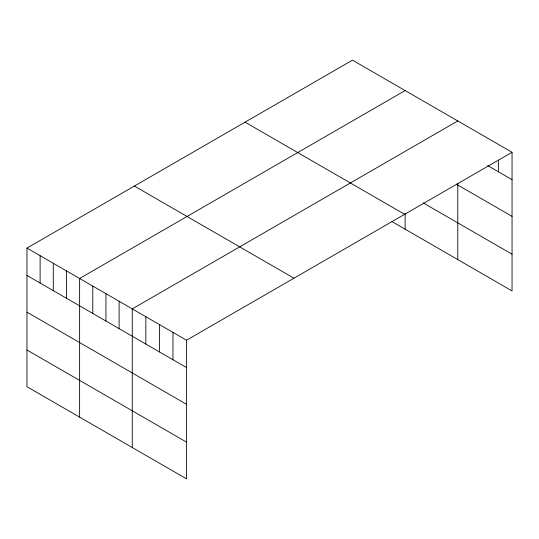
<?xml version="1.0" encoding="UTF-8"?>
<svg xmlns="http://www.w3.org/2000/svg" width="539" height="539" viewBox="0 0 539 539"><rect width="100%" height="100%" fill="white"/><g stroke="black" fill="none" stroke-linecap="round" stroke-linejoin="round"><path stroke-width="0.81" d="M512.05 152.288L186.541 340.217L186.541 478.848L26.95 386.712L26.95 248.081L352.459 60.152L512.05 152.288L512.05 290.919L391.961 221.583M405.126 90.559L79.617 278.488L79.617 417.119M457.786 120.958L132.277 308.894L132.277 447.525M487.775 165.628L512.05 179.642M456.405 184.237L512.05 216.361M423.142 202.866L512.05 254.199M245.043 122.164L404.634 214.306M134.366 186.063L293.957 278.205M26.95 248.081L186.541 340.217M26.95 275.436L186.541 367.571M26.95 312.155L186.541 404.297M26.95 349.993L186.541 442.128M498.487 160.204L498.487 171.813M457.786 183.368L457.786 259.589M405.126 213.329L405.126 229.183M172.972 332.388L172.972 359.742M159.409 324.559L159.409 351.913M145.847 316.723L145.847 344.077M119.112 301.294L119.112 328.649M105.947 293.688L105.947 321.042M92.782 286.088L92.782 313.442M66.445 270.888L66.445 298.242M53.28 263.281L53.28 290.636M40.115 255.681L40.115 283.036"/></g></svg>
